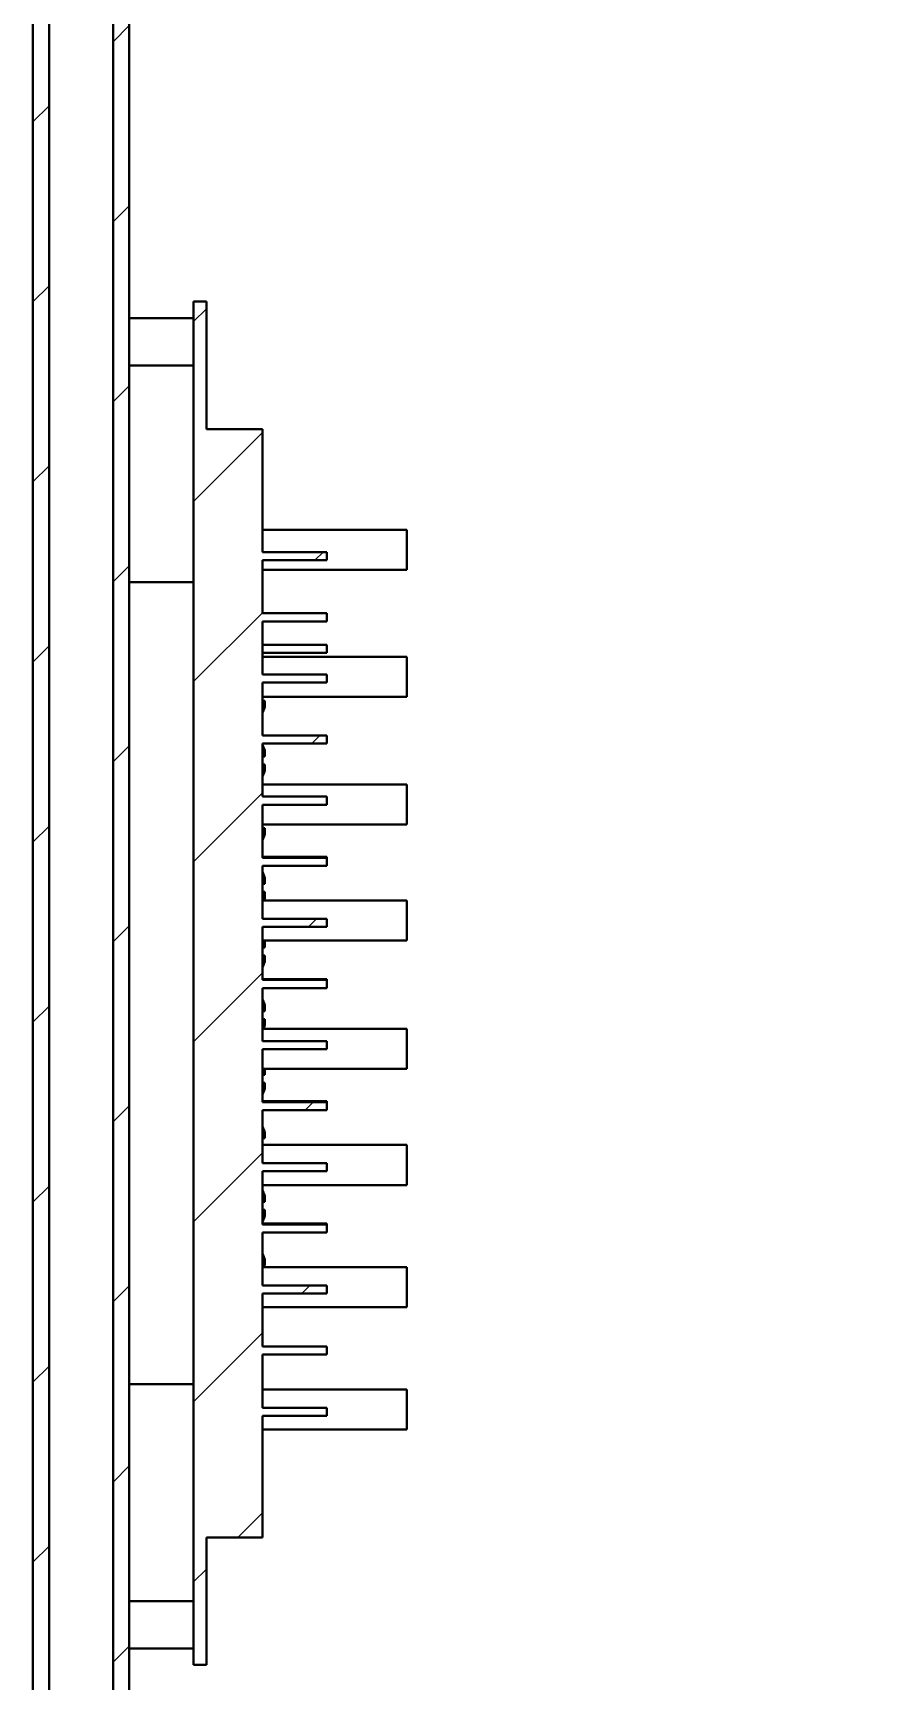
# Model space of a CAD drawing. Header units: millimetres. Extents: x 0 to 4205, y 0 to 2970.
# Drawn here: x 2764.5 to 2870.1, y 1133.3 to 1338.8 of the extents above; entities that cross this region are included whole.
import ezdxf

# ---------------------------------------------------------------- set-up
doc = ezdxf.new("R2010")
doc.units = ezdxf.units.MM
doc.header["$LTSCALE"] = 5
doc.layers.add('가시적인 것(ISO)', color=3, linetype='Continuous', lineweight=40)
doc.layers.add('해치(ISO)', color=7, linetype='Continuous', lineweight=18)
pattern_1 = [(45, (0, 0), (-11.22532, 11.22532), [])]

msp = doc.modelspace()

# ---------------------------------------------------------------- hatches: boundary and pattern name
at = {"layer": '해치(ISO)'}
h = msp.add_hatch(dxfattribs=at)
h.set_pattern_fill('ANSI31', color=256, scale=127, style=0)
h.set_pattern_definition(pattern_1)
h.paths.add_polyline_path([(2834.516, 1434.762), (2832.016, 1434.762), (2828.766, 1434.762), (2828.766, 1433.762), (2827.974, 1433.762), (2827.974, 1428.762), (2831.016, 1428.762), (2831.016, 1432.762), (2832.516, 1432.762), (2832.516, 1397.762), (2912.516, 1397.762), (2912.516, 1372.762), (2930.516, 1372.762), (2930.516, 1384.762), (2928.516, 1384.762), (2928.516, 1374.762), (2914.516, 1374.762), (2914.516, 1399.762), (2834.516, 1399.762)])
h.paths.add_polyline_path([(2770.266, 1434.762), (2767.016, 1434.762), (2764.516, 1434.762), (2764.516, 1014.762), (2914.516, 1014.762), (2914.516, 1039.762), (2928.516, 1039.762), (2928.516, 1029.762), (2930.516, 1029.762), (2930.516, 1041.762), (2912.516, 1041.762), (2912.516, 1016.762), (2766.516, 1016.762), (2766.516, 1044.762), (2776.516, 1044.762), (2776.516, 1348.141), (2774.516, 1348.141), (2774.516, 1047.062), (2766.516, 1047.062), (2766.516, 1367.462), (2774.516, 1367.462), (2774.516, 1351.383), (2776.516, 1351.383), (2776.516, 1369.762), (2766.516, 1369.762), (2766.516, 1432.762), (2768.016, 1432.762), (2768.016, 1428.762), (2771.057, 1428.762), (2771.057, 1433.762), (2770.266, 1433.762)])
h.paths.add_polyline_path([(2779.516, 1434.762), (2776.766, 1434.762), (2776.766, 1433.762), (2775.974, 1433.762), (2775.974, 1428.762), (2779.016, 1428.762), (2779.016, 1432.762), (2779.516, 1432.762)])
h.paths.add_polyline_path([(2822.266, 1434.762), (2819.516, 1434.762), (2819.516, 1432.762), (2820.016, 1432.762), (2820.016, 1428.762), (2823.057, 1428.762), (2823.057, 1433.762), (2822.266, 1433.762)])
h.paths.add_polyline_path([(2923.516, 1014.762), (2923.516, 1016.762), (2915.516, 1016.762), (2915.516, 1014.762)])
h.paths.add_polyline_path([(2959.516, 1186.762), (2939.516, 1186.762), (2939.516, 1197.262), (2937.516, 1197.262), (2937.516, 1187.262), (2937.516, 1016.762), (2931.516, 1016.762), (2931.516, 1014.762), (2939.516, 1014.762), (2939.516, 1027.762), (2939.516, 1147.762), (2939.516, 1184.762), (2957.516, 1184.762), (2957.516, 1174.762), (2959.516, 1174.762)])
h.paths.add_polyline_path([(2915.516, 1397.762), (2937.516, 1397.762), (2937.516, 1337.262), (2937.516, 1327.262), (2939.516, 1327.262), (2939.516, 1337.762), (2959.516, 1337.762), (2959.516, 1349.762), (2957.516, 1349.762), (2957.516, 1339.762), (2939.516, 1339.762), (2939.516, 1399.762), (2915.516, 1399.762)])
h.paths.add_polyline_path([(2940.516, 1157.262), (2968.516, 1157.262), (2968.516, 1213.262), (2966.516, 1213.262), (2966.516, 1212.762), (2966.516, 1199.262), (2966.516, 1159.262), (2940.516, 1159.262)])
h.paths.add_polyline_path([(2968.516, 1367.262), (2940.516, 1367.262), (2940.516, 1365.262), (2966.516, 1365.262), (2966.516, 1325.262), (2966.516, 1311.762), (2966.516, 1311.262), (2968.516, 1311.262)])
h = msp.add_hatch(dxfattribs=at)
h.set_pattern_fill('ANSI31', color=256, scale=127, style=0)
h.set_pattern_definition(pattern_1)
h.paths.add_polyline_path([(2793.116, 1257.772), (2801.116, 1257.772), (2801.116, 1258.772), (2793.116, 1258.772), (2793.116, 1265.392), (2801.116, 1265.392), (2801.116, 1266.392), (2793.116, 1266.392), (2793.116, 1273.012), (2801.116, 1273.012), (2801.116, 1274.012), (2793.116, 1274.012), (2793.116, 1289.361), (2786.116, 1289.361), (2786.116, 1305.262), (2784.516, 1305.262), (2784.516, 1135.262), (2786.116, 1135.262), (2786.116, 1151.163), (2793.116, 1151.163), (2793.116, 1166.332), (2801.116, 1166.332), (2801.116, 1167.332), (2793.116, 1167.332), (2793.116, 1173.952), (2801.116, 1173.952), (2801.116, 1174.952), (2793.116, 1174.952), (2793.116, 1181.572), (2801.116, 1181.572), (2801.116, 1182.572), (2793.116, 1182.572), (2793.116, 1189.192), (2801.116, 1189.192), (2801.116, 1190.192), (2793.116, 1190.192), (2793.116, 1196.812), (2801.116, 1196.812), (2801.116, 1197.812), (2793.116, 1197.812), (2793.116, 1204.432), (2801.116, 1204.432), (2801.116, 1205.432), (2793.116, 1205.432), (2793.116, 1212.052), (2801.116, 1212.052), (2801.116, 1213.052), (2793.116, 1213.052), (2793.116, 1219.672), (2801.116, 1219.672), (2801.116, 1220.672), (2793.116, 1220.672), (2793.116, 1227.292), (2801.116, 1227.292), (2801.116, 1228.292), (2793.116, 1228.292), (2793.116, 1234.912), (2801.116, 1234.912), (2801.116, 1235.912), (2793.116, 1235.912), (2793.116, 1242.532), (2801.116, 1242.532), (2801.116, 1243.532), (2793.116, 1243.532), (2793.116, 1250.152), (2801.116, 1250.152), (2801.116, 1251.152), (2793.116, 1251.152)])

# ---------------------------------------------------------------- linework, layer by layer
at = {"layer": '가시적인 것(ISO)'}
for p, q in [((2764.516, 1434.762), (2764.516, 1014.762)), ((2766.516, 1047.062), (2766.516, 1367.462)), ((2774.516, 1348.141), (2774.516, 1047.062)), ((2776.516, 1044.762), (2776.516, 1348.141)), ((2786.116, 1305.262), (2784.516, 1305.262)), ((2784.516, 1305.262), (2784.516, 1135.262)), ((2786.116, 1289.361), (2786.116, 1305.262)), ((2776.516, 1303.212), (2784.516, 1303.212)), ((2786.116, 1301.811), (2786.126, 1301.811)), ((2786.116, 1301.786), (2786.126, 1301.786)), ((2786.126, 1301.786), (2786.126, 1300.357)), ((2786.116, 1300.357), (2786.126, 1300.357)), ((2786.116, 1300.333), (2786.126, 1300.333)), ((2786.116, 1300.087), (2786.126, 1300.087)), ((2786.116, 1299.961), (2786.126, 1299.961)), ((2786.126, 1300.087), (2786.126, 1299.961)), ((2776.516, 1297.312), (2784.516, 1297.312)), ((2786.116, 1298.541), (2786.126, 1298.541)), ((2786.116, 1298.129), (2786.126, 1298.129)), ((2786.116, 1298.11), (2786.126, 1298.11)), ((2786.116, 1297.107), (2786.126, 1297.107)), ((2786.116, 1297.083), (2786.126, 1297.083)), ((2786.126, 1298.129), (2786.126, 1298.11)), ((2793.116, 1289.361), (2786.116, 1289.361)), ((2793.116, 1274.012), (2793.116, 1289.361)), ((2793.116, 1276.799), (2811.116, 1276.799)), ((2811.116, 1276.799), (2811.116, 1271.804)), ((2801.116, 1274.012), (2793.116, 1274.012)), ((2793.116, 1266.392), (2793.116, 1273.012)), ((2793.116, 1273.012), (2801.116, 1273.012)), ((2801.116, 1273.012), (2801.116, 1274.012)), ((2776.516, 1270.262), (2784.516, 1270.262)), ((2793.116, 1271.804), (2811.116, 1271.804)), ((2801.116, 1266.392), (2793.116, 1266.392)), ((2801.116, 1265.392), (2801.116, 1266.392)), ((2793.116, 1258.772), (2793.116, 1265.392)), ((2793.116, 1265.392), (2801.116, 1265.392)), ((2793.116, 1262.482), (2801.116, 1262.482)), ((2801.116, 1262.482), (2801.116, 1261.482)), ((2793.116, 1261.482), (2801.116, 1261.482)), ((2793.116, 1260.959), (2811.116, 1260.959)), ((2811.116, 1260.959), (2811.116, 1255.964)), ((2801.116, 1258.772), (2793.116, 1258.772)), ((2793.116, 1257.772), (2801.116, 1257.772)), ((2793.116, 1251.152), (2793.116, 1257.772)), ((2801.116, 1257.772), (2801.116, 1258.772)), ((2793.116, 1255.964), (2811.116, 1255.964)), ((2793.416, 1255.462), (2793.416, 1254.962)), ((2801.116, 1251.152), (2793.116, 1251.152)), ((2793.116, 1243.532), (2793.116, 1250.152)), ((2793.116, 1250.152), (2801.116, 1250.152)), ((2801.116, 1250.152), (2801.116, 1251.152)), ((2793.416, 1249.028), (2793.416, 1248.528)), ((2793.416, 1247.528), (2793.416, 1247.028)), ((2793.116, 1245.049), (2811.116, 1245.049)), ((2801.116, 1243.532), (2793.116, 1243.532)), ((2801.116, 1242.532), (2801.116, 1243.532)), ((2811.116, 1245.049), (2811.116, 1240.054)), ((2793.116, 1235.912), (2793.116, 1242.532)), ((2793.116, 1242.532), (2801.116, 1242.532)), ((2793.116, 1240.054), (2811.116, 1240.054)), ((2793.416, 1239.595), (2793.416, 1239.095)), ((2793.116, 1236.032), (2801.116, 1236.032)), ((2801.116, 1235.912), (2793.116, 1235.912)), ((2801.116, 1236.032), (2801.116, 1235.912)), ((2801.116, 1234.912), (2801.116, 1235.912)), ((2793.116, 1228.292), (2793.116, 1234.912)), ((2793.116, 1234.912), (2801.116, 1234.912)), ((2793.416, 1233.162), (2793.416, 1232.662)), ((2793.416, 1231.662), (2793.416, 1231.162)), ((2793.116, 1230.579), (2811.116, 1230.579)), ((2811.116, 1230.579), (2811.116, 1225.584)), ((2801.116, 1228.292), (2793.116, 1228.292)), ((2793.116, 1220.672), (2793.116, 1227.292)), ((2793.116, 1227.292), (2801.116, 1227.292)), ((2801.116, 1227.292), (2801.116, 1228.292)), ((2793.116, 1225.584), (2811.116, 1225.584)), ((2793.416, 1225.229), (2793.416, 1224.729)), ((2793.416, 1223.729), (2793.416, 1223.229)), ((2793.116, 1220.792), (2801.116, 1220.792)), ((2801.116, 1220.792), (2801.116, 1220.672)), ((2801.116, 1220.672), (2793.116, 1220.672)), ((2793.116, 1213.052), (2793.116, 1219.672)), ((2793.116, 1219.672), (2801.116, 1219.672)), ((2801.116, 1219.672), (2801.116, 1220.672)), ((2793.416, 1217.295), (2793.416, 1216.795)), ((2793.116, 1214.569), (2811.116, 1214.569)), ((2793.416, 1215.795), (2793.416, 1215.295)), ((2811.116, 1214.569), (2811.116, 1209.574)), ((2801.116, 1213.052), (2793.116, 1213.052)), ((2801.116, 1212.052), (2801.116, 1213.052)), ((2793.116, 1205.432), (2793.116, 1212.052)), ((2793.116, 1212.052), (2801.116, 1212.052)), ((2793.116, 1209.574), (2811.116, 1209.574)), ((2793.416, 1209.362), (2793.416, 1208.862)), ((2793.416, 1207.862), (2793.416, 1207.362)), ((2793.116, 1205.552), (2801.116, 1205.552)), ((2801.116, 1205.432), (2793.116, 1205.432)), ((2793.116, 1197.812), (2793.116, 1204.432)), ((2793.116, 1204.432), (2801.116, 1204.432)), ((2801.116, 1205.552), (2801.116, 1205.432)), ((2801.116, 1204.432), (2801.116, 1205.432)), ((2793.416, 1201.429), (2793.416, 1200.929)), ((2793.116, 1200.099), (2811.116, 1200.099)), ((2811.116, 1200.099), (2811.116, 1195.104)), ((2801.116, 1197.812), (2793.116, 1197.812)), ((2793.116, 1190.192), (2793.116, 1196.812)), ((2793.116, 1196.812), (2801.116, 1196.812)), ((2801.116, 1196.812), (2801.116, 1197.812)), ((2793.116, 1195.104), (2811.116, 1195.104)), ((2793.416, 1193.495), (2793.416, 1192.995)), ((2793.416, 1191.995), (2793.416, 1191.495)), ((2793.116, 1190.312), (2801.116, 1190.312)), ((2801.116, 1190.192), (2793.116, 1190.192)), ((2801.116, 1190.312), (2801.116, 1190.192)), ((2801.116, 1189.192), (2801.116, 1190.192)), ((2793.116, 1182.572), (2793.116, 1189.192)), ((2793.116, 1189.192), (2801.116, 1189.192)), ((2793.116, 1184.859), (2811.116, 1184.859)), ((2793.416, 1185.562), (2793.416, 1185.062)), ((2811.116, 1184.859), (2811.116, 1179.864)), ((2801.116, 1182.572), (2793.116, 1182.572)), ((2801.116, 1181.572), (2801.116, 1182.572)), ((2793.116, 1174.952), (2793.116, 1181.572)), ((2793.116, 1181.572), (2801.116, 1181.572)), ((2793.116, 1179.864), (2811.116, 1179.864)), ((2801.116, 1174.952), (2793.116, 1174.952)), ((2793.116, 1167.332), (2793.116, 1173.952)), ((2793.116, 1173.952), (2801.116, 1173.952)), ((2801.116, 1173.952), (2801.116, 1174.952)), ((2784.516, 1170.262), (2776.516, 1170.262)), ((2793.116, 1169.619), (2811.116, 1169.619)), ((2811.116, 1169.619), (2811.116, 1164.624)), ((2801.116, 1167.332), (2793.116, 1167.332)), ((2801.116, 1166.332), (2801.116, 1167.332)), ((2793.116, 1151.163), (2793.116, 1166.332)), ((2793.116, 1166.332), (2801.116, 1166.332)), ((2793.116, 1164.624), (2811.116, 1164.624)), ((2786.116, 1135.262), (2786.116, 1151.163)), ((2786.116, 1151.163), (2793.116, 1151.163)), ((2776.516, 1143.212), (2784.516, 1143.212)), ((2776.516, 1137.312), (2784.516, 1137.312)), ((2784.516, 1135.262), (2786.116, 1135.262))]:
    msp.add_line(p, q, dxfattribs=at)
for centre, start, end in [((2791.916, 1254.962), 323.1301, 0), ((2791.916, 1249.028), 0, 36.8699), ((2791.916, 1247.028), 323.1301, 0), ((2791.916, 1239.095), 323.1301, 0), ((2791.916, 1233.162), 0, 36.8699), ((2791.916, 1231.162), 337.13756, 0), ((2791.916, 1225.229), 0, 13.69736), ((2791.916, 1223.229), 323.1301, 0), ((2791.916, 1217.295), 0, 36.8699), ((2791.916, 1215.295), 331.04517, 0), ((2791.916, 1209.362), 0, 8.11691), ((2791.916, 1207.362), 323.1301, 0), ((2791.916, 1201.429), 0, 36.8699), ((2791.916, 1193.495), 0, 36.8699), ((2791.916, 1191.495), 323.1301, 0), ((2791.916, 1185.562), 0, 36.8699)]:
    msp.add_arc(centre, 1.5, start, end, dxfattribs=at)
for points, knots in [([(2786.126, 1301.811), (2786.126, 1301.809), (2786.126, 1301.806), (2786.126, 1301.793), (2786.126, 1301.789), (2786.126, 1301.786)], [-0.0753913136, -0.0753913136, -0.0753913136, -0.0753913136, -0.070270412, -0.070270412, -0.06889988, -0.06889988, -0.06889988, -0.06889988]), ([(2786.126, 1298.541), (2786.126, 1298.538), (2786.126, 1298.533), (2786.126, 1298.496), (2786.126, 1298.472), (2786.126, 1298.415), (2786.126, 1298.379), (2786.126, 1298.262), (2786.126, 1298.195), (2786.126, 1298.129)], [-0.098742151, -0.098742151, -0.098742151, -0.098742151, -0.065623185, -0.065623185, -0.039092594, -0.039092594, -0.020147902, -0.020147902, 0, 0, 0, 0]), ([(2786.126, 1298.11), (2786.126, 1298.088), (2786.126, 1298.067), (2786.126, 1298.008), (2786.126, 1297.971), (2786.126, 1297.897), (2786.126, 1297.811), (2786.126, 1297.635)], [-0.18644866, -0.18644866, -0.18644866, -0.18644866, -0.1502648, -0.1502648, -0.08284875, -0.08284875, 0, 0, 0, 0]), ([(2786.126, 1297.635), (2786.126, 1297.56), (2786.126, 1297.482), (2786.126, 1297.356), (2786.126, 1297.296), (2786.126, 1297.229)], [-0.049320168, -0.049320168, -0.049320168, -0.049320168, -0.021277454, -0.021277454, 0, 0, 0, 0]), ([(2786.126, 1297.229), (2786.126, 1297.21), (2786.126, 1297.19), (2786.126, 1297.149), (2786.126, 1297.128), (2786.126, 1297.107)], [-0.01249848, -0.01249848, -0.01249848, -0.01249848, -0.006251756, -0.006251756, 0, 0, 0, 0]), ([(2793.416, 1255.462), (2793.398, 1255.462), (2793.372, 1255.462), (2793.251, 1255.462), (2793.187, 1255.462), (2793.114, 1255.462)], [0.081828468, 0.081828468, 0.081828468, 0.081828468, 0.14409869, 0.14409869, 0.17870751, 0.17870751, 0.17870751, 0.17870751]), ([(2793.114, 1248.528), (2793.187, 1248.528), (2793.251, 1248.528), (2793.372, 1248.528), (2793.398, 1248.528), (2793.416, 1248.528)], [-0.17870751, -0.17870751, -0.17870751, -0.17870751, -0.14409869, -0.14409869, -0.081828468, -0.081828468, -0.081828468, -0.081828468]), ([(2793.416, 1247.528), (2793.398, 1247.528), (2793.372, 1247.528), (2793.251, 1247.528), (2793.187, 1247.528), (2793.114, 1247.528)], [0.081828468, 0.081828468, 0.081828468, 0.081828468, 0.14409869, 0.14409869, 0.17870751, 0.17870751, 0.17870751, 0.17870751]), ([(2793.416, 1239.595), (2793.398, 1239.595), (2793.372, 1239.595), (2793.251, 1239.595), (2793.187, 1239.595), (2793.114, 1239.595)], [0.081828468, 0.081828468, 0.081828468, 0.081828468, 0.14409869, 0.14409869, 0.17870751, 0.17870751, 0.17870751, 0.17870751]), ([(2793.114, 1232.662), (2793.187, 1232.662), (2793.251, 1232.662), (2793.372, 1232.662), (2793.398, 1232.662), (2793.416, 1232.662)], [-0.17870751, -0.17870751, -0.17870751, -0.17870751, -0.14409869, -0.14409869, -0.081828468, -0.081828468, -0.081828468, -0.081828468]), ([(2793.416, 1231.662), (2793.398, 1231.662), (2793.372, 1231.662), (2793.251, 1231.662), (2793.187, 1231.662), (2793.114, 1231.662)], [0.081828468, 0.081828468, 0.081828468, 0.081828468, 0.14409869, 0.14409869, 0.17870751, 0.17870751, 0.17870751, 0.17870751]), ([(2793.114, 1224.729), (2793.187, 1224.729), (2793.251, 1224.729), (2793.372, 1224.729), (2793.398, 1224.729), (2793.416, 1224.729)], [-0.17870751, -0.17870751, -0.17870751, -0.17870751, -0.14409869, -0.14409869, -0.081828468, -0.081828468, -0.081828468, -0.081828468]), ([(2793.416, 1223.729), (2793.399, 1223.729), (2793.374, 1223.729), (2793.253, 1223.729), (2793.189, 1223.729), (2793.115, 1223.729)], [0.081828468, 0.081828468, 0.081828468, 0.081828468, 0.143291268, 0.143291268, 0.178665842, 0.178665842, 0.178665842, 0.178665842]), ([(2793.114, 1216.795), (2793.187, 1216.795), (2793.251, 1216.795), (2793.372, 1216.795), (2793.398, 1216.795), (2793.416, 1216.795)], [-0.17870751, -0.17870751, -0.17870751, -0.17870751, -0.14409869, -0.14409869, -0.081828468, -0.081828468, -0.081828468, -0.081828468]), ([(2793.416, 1215.795), (2793.399, 1215.795), (2793.374, 1215.795), (2793.253, 1215.795), (2793.189, 1215.795), (2793.115, 1215.795)], [0.081828468, 0.081828468, 0.081828468, 0.081828468, 0.143291268, 0.143291268, 0.178665842, 0.178665842, 0.178665842, 0.178665842]), ([(2793.114, 1208.862), (2793.187, 1208.862), (2793.251, 1208.862), (2793.372, 1208.862), (2793.398, 1208.862), (2793.416, 1208.862)], [-0.17870751, -0.17870751, -0.17870751, -0.17870751, -0.14409869, -0.14409869, -0.081828468, -0.081828468, -0.081828468, -0.081828468]), ([(2793.416, 1207.862), (2793.398, 1207.862), (2793.372, 1207.862), (2793.251, 1207.862), (2793.187, 1207.862), (2793.114, 1207.862)], [0.081828468, 0.081828468, 0.081828468, 0.081828468, 0.14409869, 0.14409869, 0.17870751, 0.17870751, 0.17870751, 0.17870751]), ([(2793.114, 1200.929), (2793.187, 1200.929), (2793.251, 1200.929), (2793.372, 1200.929), (2793.398, 1200.929), (2793.416, 1200.929)], [-0.17870751, -0.17870751, -0.17870751, -0.17870751, -0.14409869, -0.14409869, -0.081828468, -0.081828468, -0.081828468, -0.081828468]), ([(2793.114, 1192.995), (2793.187, 1192.995), (2793.251, 1192.995), (2793.372, 1192.995), (2793.398, 1192.995), (2793.416, 1192.995)], [-0.17870751, -0.17870751, -0.17870751, -0.17870751, -0.14409869, -0.14409869, -0.081828468, -0.081828468, -0.081828468, -0.081828468]), ([(2793.416, 1191.995), (2793.398, 1191.995), (2793.372, 1191.995), (2793.251, 1191.995), (2793.187, 1191.995), (2793.114, 1191.995)], [0.081828468, 0.081828468, 0.081828468, 0.081828468, 0.14409869, 0.14409869, 0.17870751, 0.17870751, 0.17870751, 0.17870751]), ([(2793.114, 1185.062), (2793.187, 1185.062), (2793.251, 1185.062), (2793.372, 1185.062), (2793.398, 1185.062), (2793.416, 1185.062)], [-0.17870751, -0.17870751, -0.17870751, -0.17870751, -0.14409869, -0.14409869, -0.081828468, -0.081828468, -0.081828468, -0.081828468])]:
    msp.add_open_spline(points, degree=3, knots=knots, dxfattribs=at)
for points in [[(2786.126, 1300.357), (2786.126, 1300.34), (2786.126, 1300.336), (2786.126, 1300.333)], [(2786.126, 1297.107), (2786.126, 1297.09), (2786.126, 1297.086), (2786.126, 1297.083)]]:
    msp.add_open_spline(points, degree=3, dxfattribs=at)

doc.saveas('drawing.dxf')
